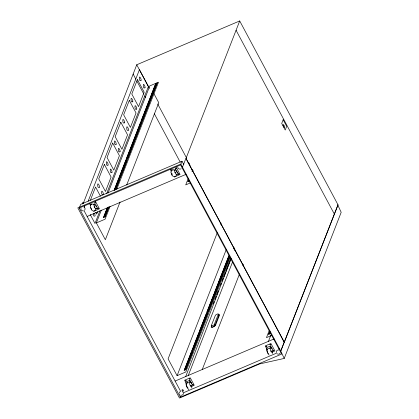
<?xml version="1.0" encoding="UTF-8"?>
<svg xmlns="http://www.w3.org/2000/svg" width="419" height="419" viewBox="0 0 419 419"><rect width="100%" height="100%" fill="white"/><g stroke="black" fill="none" stroke-linecap="round" stroke-linejoin="round"><path stroke-width="0.63" d="M191.294 383.401L191.106 382.411L190.415 381.609M176.216 168.443L175.954 168.103M191.844 388.088L191.363 385.705M91.583 204.336L91.138 203.948M211.281 325.72L211.265 325.882A1.755 0.482 -28.1 0 0 212.564 325.736A1.755 0.482 -28.1 0 0 214.245 324.615L218.378 314.02A1.755 0.482 -28.1 0 0 217.079 314.166A1.755 0.482 -28.1 0 0 215.397 315.287L211.281 325.72L211.825 326.93A1.755 0.482 -28.1 0 0 213.13 326.789A1.755 0.482 -28.1 0 0 214.811 325.663L218.938 315.067A1.755 0.482 -28.1 0 0 218.378 314.973M177.101 172.769L176.902 171.596L176.121 170.784M187.345 382.736L187.44 382.228M94.511 206.708C94.725 206.185 95.202 207.311 94.684 207.106M175.111 172.256L175.105 172.366M187.424 387.182L187.377 386.931M190.525 385.365C191.326 385.47 190.566 385.857 190.242 385.323M80.977 208.353L80.925 209.348M179.306 393.148L179.772 391.854M183.559 393.205L183.098 394.494L181.799 395.258M171.413 172.995L172.219 175.016M83.381 203.152L136.741 64.772L239.71 20.95L338.007 204.818L284.328 342.223L186.031 158.356L239.71 20.95M185.669 376.671L231.183 258.513M79.207 208.086L180.563 164.945L281.668 354.065L180.317 397.207L79.207 208.086L80.663 204.357L182.014 161.215L183.862 164.672M84.072 207.777L84.727 206.101M88.147 201.204L139.427 69.68L148.415 86.492L106.63 193.662M90.384 200.261L95.548 187.021L100.45 196.192M90.64 204.2L91.127 204.744M94.83 204.037C92.217 205.462 96.339 211.134 97.376 208.023L95.129 203.817L93.332 204.582M97.596 211.668L96.658 214.078L95.736 212.354M99.984 210.71L94.998 223.495L90.205 214.533M120.064 201.974L105.347 239.726L96.36 222.918L101.346 210.129M107.992 193.08L149.777 85.911L158.492 82.203L116.712 189.367M108.977 206.866L108.704 207.567L107.07 208.264L107.343 207.562L108.432 207.101M110.066 206.42L105.08 219.205L96.36 222.918M126.711 184.926L158.764 102.723L153.972 93.756M175.477 169.711C172.864 171.135 176.986 176.808 178.023 173.696L175.776 169.491L173.979 170.255M180.772 164.416L182.014 161.215M188.1 178.793L185.727 184.884L190.373 182.904M188.534 180.008L188.262 180.704L189.351 180.243M217.241 232.823L168.098 358.868L177.085 375.675L185.806 371.967L230.44 257.491M220.567 224.296L221.043 223.081M177.085 375.675L226.229 249.63M228.622 256.297L228.894 255.6M233.268 247.901L233.54 247.205M233.76 248.965L234.237 247.749M213.402 303.56L214.114 301.732M215.062 299.297L216.251 296.254M216.728 295.034L218.388 290.776M220.525 285.292L221.237 283.464M222.185 281.029L223.374 277.986M223.846 276.77L225.511 272.507M225.982 271.287L230.497 259.717M188.262 375.518L232.655 261.655M180.317 397.207L181.149 395.075M182.501 392.084L183.155 390.403M189.655 380.468C188.629 382.201 190.964 390.225 192.201 384.453L189.954 380.248L186.361 381.777C185.575 383.663 186.188 387.371 188.005 387.942M211.909 325.244L211.207 327.056A2.477 0.686 -28.1 0 0 213.02 327.061A2.477 0.686 -28.1 0 0 215.565 325.202L219.561 314.947A2.477 0.686 -28.1 0 0 218.299 314.732M202.23 369.574L239.506 273.974M242.826 265.447L243.303 264.232M269.302 330.334L266.453 337.641L271.685 335.415M269.684 331.717L269.412 332.414L270.501 331.953M268.417 341.406L270.789 335.315M338.007 204.818L280.756 351.075L284.218 358.439L259.628 363.933L179.479 398.05L77.808 207.876L180.772 164.054L280.756 351.075L284.202 342.276L185.9 158.408L182.459 167.207M284.218 358.439L341.192 212.297L337.735 204.933M82.25 203.99L82.936 202.23L83.554 203.383M234.362 250.379L234.813 249.221M84.669 210.191L85.136 208.903L84.601 207.484M280.248 353.002L279.227 354.071M175.435 172.225L175.357 172.801M271.145 350.892L271.24 351.363M271.177 351.012L271.653 351.347L271.255 351.321M91.525 204.414L91.216 204.708M175.21 168.134L175.346 168.611L176.163 168.522M171.591 169.674C170.229 170.355 173.026 170.685 171.984 169.669M181.191 168.716C179.892 169.774 177.656 168.7 177.745 167.003M114.068 190.326L115.702 189.629M93.516 204.179C89.98 202.932 89.692 207.337 91.379 209.254C91.85 212.192 96.71 211.223 95.747 208.426M175.137 170.978C173.597 167.673 169.129 171.329 171.56 173.932C171.528 177.368 177.221 177.656 176.394 174.105M172.094 173.644L172.005 173.953M94.521 207.337L94.5 206.855M95.537 208.898L96.564 208.463M176.184 174.571L177.211 174.136M93.704 211.38L99.413 208.809L95.443 201.387M174.351 177.054L180.06 174.487L176.09 167.061M191.939 171.271L193.033 170.805M87.121 216.44L186.078 174.325M189.22 180.584L188.131 181.05L187.859 181.746L189.493 181.05M229.591 256.177L228.496 256.638L228.224 257.339L229.863 256.643M270.349 332.304L269.26 332.765L268.988 333.466L270.622 332.77M175.126 381.044L274.078 338.929M189.189 382.652C184.664 381.929 186.502 387.926 188.849 389.675M270.475 348.765C265.405 346.602 266.95 353.343 269.134 355.092M190.535 385.993L190.608 385.642M271.182 351.667L271.287 351.373M191.352 386.606L194.238 385.239L190.268 377.818L184.622 380.222L186.266 383.579M271.999 352.285L274.885 350.918L270.915 343.491L265.269 345.895L267.196 349.786M183.569 392.713L276.524 353.149M94.757 202.398C96.15 202.314 95.354 203.545 94.49 202.717M83.376 210.956L81.82 210.61L81.108 209.83M278.525 350.027C277.116 349.823 276.011 351.29 276.273 352.599M278.724 354.212L277.169 353.861M268.396 353.725C266.934 352.274 266.191 349.446 267.008 347.451L270.601 345.921L272.848 350.127C271.612 355.899 269.276 347.875 270.302 346.141L271.145 347.718M270.826 347.147L271.622 347.854L271.947 348.828M93.542 204.2L94.385 205.142M91.572 209.338L90.75 207.667M95.694 205.263L96.475 206.845M94.338 206.724L94.526 206.808M183.03 391.786L183.333 392.215M179.531 394.132L179.84 394.562M236.07 30.241L334.367 214.109M136.741 64.772L149.374 88.404M157.696 103.97L186.659 158.152M133.116 74.032L135.892 79.222M136.814 80.951L143.9 94.207M144.827 95.935L145.749 97.664M154.381 113.806L180.264 162.221M170.381 169.632L171.23 171.214M218.362 314.182L218.922 315.235M214.376 324.4L214.942 325.448M189.938 380.991L190.781 382.568M89.734 203.953L90.583 205.54M84.093 210.773L180.861 391.781M272.156 351.787L272.497 353.489M93.364 213.423C93.233 214.25 93.374 217.152 94.982 215.947A1.859 0.55 66.9 0 0 94.28 213.161M182.024 390.429A0.618 0.566 21.3 0 1 182.385 389.639A0.618 0.566 21.3 0 1 183.176 390.157A0.618 0.566 21.3 0 1 182.543 390.77M84.596 205.535A0.618 0.566 21.3 0 1 84.423 206.42M278.892 349.237A0.618 0.566 21.3 0 1 279.211 348.624M188.131 162.871A1.859 0.55 66.9 0 1 188.828 162.818M189.058 163.127A1.859 0.55 66.9 0 1 189.288 163.515M189.498 163.944A1.859 0.55 66.9 0 1 189.671 164.395M189.802 164.835A1.859 0.55 66.9 0 1 189.859 165.788M192.064 170.224A1.859 0.55 66.9 0 1 192.546 169.957M192.761 170.172A1.859 0.55 66.9 0 1 192.991 170.486M189.294 378.954C190.572 380.216 190.2 378.195 189.294 378.954M269.941 344.633C271.323 345.921 270.967 343.931 269.941 344.633M97.596 208.353C98.732 209.668 98.544 207.185 97.596 208.353M178.243 174.026C179.4 175.624 179.274 172.581 178.243 174.026M185.434 380.719C186.591 382.317 186.465 379.274 185.434 380.719M192.421 384.783C193.578 386.376 193.452 383.338 192.421 384.783M266.081 346.398C267.217 347.712 267.029 345.225 266.081 346.398M273.068 350.457C274.204 351.777 274.016 349.289 273.068 350.457M104.362 164.421L98.727 178.866L105.468 191.473L111.103 177.028L104.362 164.421M112.68 143.078L107.049 157.523L113.79 170.13L119.42 155.685L112.68 143.078M120.813 122.222L115.178 136.667L121.919 149.279L127.554 134.829L120.813 122.222M129.298 100.377L123.663 114.822L130.403 127.428L136.039 112.983L129.298 100.377M137.437 79.584L131.807 94.029L138.548 106.636L144.178 92.19L137.437 79.584M103.661 217L103.388 217.697L105.022 217.005L105.295 216.304L103.661 217M104.074 215.953L103.802 216.654L105.436 215.958L105.708 215.261L104.074 215.953M104.467 214.916L104.195 215.612L105.829 214.916L106.101 214.219L104.467 214.916M104.891 213.852L104.614 214.554L106.253 213.858L106.526 213.161L104.891 213.852M105.3 212.81L105.028 213.507L106.662 212.81L106.934 212.114L105.3 212.81M105.693 211.768L105.42 212.464L107.06 211.773L107.332 211.071L105.693 211.768M106.117 210.71L105.845 211.406L107.479 210.71L107.751 210.013L106.117 210.71M106.526 209.662L106.253 210.364L107.887 209.668L108.16 208.966L106.526 209.662M106.924 208.62L106.651 209.322L108.285 208.625L108.558 207.929L106.924 208.62M114.46 189.283L114.188 189.98L115.822 189.288L116.094 188.587L114.46 189.283M114.879 188.225L114.607 188.922L116.246 188.225L116.519 187.529L114.879 188.225M115.293 187.178L115.021 187.88L116.655 187.183L116.927 186.481L115.293 187.178M115.686 186.136L115.414 186.837L117.048 186.141L117.32 185.444L115.686 186.136M116.11 185.078L115.838 185.779L117.472 185.083L117.744 184.381L116.11 185.078M116.519 184.035L116.246 184.732L117.88 184.035L118.153 183.339L116.519 184.035M116.917 182.993L116.639 183.69L118.278 182.993L118.551 182.296L116.917 182.993M117.336 181.935L117.063 182.632L118.697 181.935L118.97 181.238L117.336 181.935M117.744 180.888L117.472 181.584L119.106 180.893L119.378 180.191L117.744 180.888M118.142 179.845L117.87 180.547L119.504 179.851L119.776 179.149L118.142 179.845M118.745 178.321L118.472 179.023L120.106 178.326L120.379 177.625L118.745 178.321M119.153 177.274L118.881 177.975L120.515 177.279L120.787 176.582L119.153 177.274M119.551 176.237L119.274 176.933L120.913 176.237L121.185 175.54L119.551 176.237M119.97 175.179L119.698 175.875L121.332 175.179L121.604 174.482L119.97 175.179M120.379 174.131L120.106 174.828L121.74 174.131L122.013 173.435L120.379 174.131M120.777 173.089L120.504 173.791L122.139 173.094L122.411 172.392L120.777 173.089M121.196 172.031L120.923 172.728L122.558 172.036L122.83 171.334L121.196 172.031M121.604 170.983L121.332 171.685L122.966 170.989L123.244 170.287L121.604 170.983M122.002 169.946L121.73 170.643L123.364 169.946L123.636 169.25L122.002 169.946M122.421 168.883L122.149 169.585L123.783 168.888L124.055 168.192L122.421 168.883M122.835 167.841L122.563 168.538L124.197 167.841L124.469 167.144L122.835 167.841M123.228 166.799L122.956 167.495L124.59 166.804L124.862 166.102L123.228 166.799M123.647 165.741L123.375 166.437L125.009 165.741L125.281 165.044L123.647 165.741M124.061 164.693L123.788 165.395L125.422 164.698L125.695 163.997L124.061 164.693M124.453 163.651L124.181 164.353L125.815 163.656L126.088 162.954L124.453 163.651M124.872 162.593L124.6 163.295L126.239 162.598L126.512 161.896L124.872 162.593M125.286 161.551L125.014 162.247L126.648 161.551L126.92 160.854L125.286 161.551M125.679 160.508L125.407 161.205L127.041 160.508L127.313 159.812L125.679 160.508M126.239 159.1L125.967 159.796L127.601 159.1L127.874 158.403L126.239 159.1M126.648 158.052L126.376 158.754L128.01 158.057L128.282 157.355L126.648 158.052M127.041 157.01L126.768 157.712L128.408 157.015L128.68 156.318L127.041 157.01M127.465 155.952L127.193 156.654L128.827 155.957L129.099 155.255L127.465 155.952M127.874 154.91L127.601 155.606L129.235 154.91L129.508 154.213L127.874 154.91M128.272 153.867L127.999 154.564L129.633 153.867L129.906 153.171L128.272 153.867M128.691 152.809L128.418 153.506L130.052 152.809L130.325 152.113L128.691 152.809M129.099 151.762L128.827 152.458L130.461 151.767L130.733 151.065L129.099 151.762M129.497 150.72L129.225 151.421L130.859 150.725L131.131 150.023L129.497 150.72M129.916 149.662L129.644 150.363L131.278 149.667L131.55 148.965L129.916 149.662M130.33 148.614L130.052 149.316L131.692 148.619L131.964 147.923L130.33 148.614M130.723 147.577L130.45 148.274L132.085 147.577L132.357 146.88L130.723 147.577M131.142 146.519L130.869 147.216L132.504 146.519L132.776 145.822L131.142 146.519M131.556 145.472L131.283 146.168L132.917 145.472L133.19 144.775L131.556 145.472M131.948 144.429L131.676 145.131L133.31 144.435L133.582 143.733L131.948 144.429M132.367 143.371L132.095 144.068L133.729 143.377L134.007 142.675L132.367 143.371M132.781 142.324L132.509 143.026L134.143 142.329L134.415 141.627L132.781 142.324M133.174 141.287L132.902 141.983L134.536 141.287L134.808 140.59L133.174 141.287M133.734 139.878L133.462 140.575L135.096 139.878L135.368 139.181L133.734 139.878M134.143 138.83L133.871 139.527L135.505 138.836L135.777 138.134L134.143 138.83M134.536 137.788L134.263 138.49L135.903 137.793L136.175 137.092L134.536 137.788M134.96 136.73L134.688 137.432L136.322 136.735L136.594 136.034L134.96 136.73M135.368 135.683L135.096 136.385L136.73 135.688L137.003 134.991L135.368 135.683M135.766 134.646L135.494 135.342L137.128 134.646L137.401 133.949L135.766 134.646M136.185 133.582L135.913 134.284L137.547 133.588L137.82 132.891L136.185 133.582M136.594 132.54L136.322 133.237L137.956 132.54L138.228 131.844L136.594 132.54M136.992 131.498L136.72 132.2L138.354 131.503L138.626 130.801L136.992 131.498M137.411 130.44L137.139 131.137L138.773 130.445L139.045 129.743L137.411 130.44M137.82 129.392L137.547 130.094L139.187 129.398L139.459 128.696L137.82 129.392M138.218 128.35L137.945 129.052L139.579 128.355L139.852 127.659L138.218 128.35M138.637 127.292L138.364 127.994L139.998 127.297L140.271 126.596L138.637 127.292M139.05 126.25L138.778 126.947L140.412 126.25L140.684 125.553L139.05 126.25M139.443 125.208L139.171 125.904L140.805 125.213L141.077 124.511L139.443 125.208M139.862 124.15L139.59 124.846L141.224 124.15L141.496 123.453L139.862 124.15M140.276 123.102L140.004 123.804L141.638 123.107L141.91 122.406L140.276 123.102M140.669 122.06L140.396 122.762L142.031 122.065L142.303 121.363L140.669 122.06M141.229 120.651L140.957 121.353L142.591 120.656L142.863 119.954L141.229 120.651M141.638 119.609L141.365 120.305L142.999 119.609L143.272 118.912L141.638 119.609M142.036 118.567L141.763 119.263L143.398 118.567L143.67 117.87L142.036 118.567M142.455 117.509L142.182 118.205L143.817 117.509L144.089 116.812L142.455 117.509M142.863 116.461L142.591 117.158L144.23 116.466L144.503 115.764L142.863 116.461M143.261 115.419L142.989 116.121L144.623 115.424L144.895 114.722L143.261 115.419M143.68 114.361L143.408 115.063L145.042 114.366L145.314 113.664L143.68 114.361M144.094 113.313L143.822 114.015L145.456 113.319L145.728 112.622L144.094 113.313M144.487 112.276L144.215 112.973L145.849 112.276L146.121 111.58L144.487 112.276M144.906 111.218L144.634 111.915L146.268 111.218L146.54 110.522L144.906 111.218M145.32 110.171L145.047 110.867L146.681 110.171L146.954 109.474L145.32 110.171M145.712 109.129L145.44 109.83L147.074 109.134L147.347 108.432L145.712 109.129M146.137 108.071L145.859 108.767L147.498 108.076L147.771 107.374L146.137 108.071M146.545 107.023L146.273 107.725L147.907 107.028L148.179 106.326L146.545 107.023M146.938 105.986L146.666 106.683L148.3 105.986L148.577 105.289L146.938 105.986M147.362 104.923L147.09 105.625L148.724 104.928L148.996 104.231L147.362 104.923M147.771 103.881L147.498 104.577L149.133 103.881L149.405 103.184L147.771 103.881M148.169 102.838L147.897 103.535L149.531 102.844L149.803 102.142L148.169 102.838M148.724 101.429L148.452 102.131L150.086 101.435L150.358 100.733L148.724 101.429M149.133 100.382L148.86 101.084L150.494 100.387L150.767 99.691L149.133 100.382M149.531 99.345L149.258 100.041L150.892 99.345L151.165 98.648L149.531 99.345M149.95 98.282L149.677 98.984L151.311 98.287L151.584 97.59L149.95 98.282M150.358 97.239L150.086 97.936L151.725 97.239L151.997 96.543L150.358 97.239M150.756 96.197L150.484 96.894L152.118 96.202L152.39 95.501L150.756 96.197M151.175 95.139L150.903 95.836L152.537 95.139L152.809 94.443L151.175 95.139M151.589 94.092L151.317 94.794L152.951 94.097L153.223 93.395L151.589 94.092M151.982 93.049L151.709 93.751L153.344 93.055L153.616 92.358L151.982 93.049M152.401 91.991L152.128 92.693L153.763 91.997L154.035 91.295L152.401 91.991M152.815 90.949L152.542 91.646L154.176 90.949L154.449 90.253L152.815 90.949M153.207 89.907L152.935 90.604L154.569 89.907L154.841 89.21L153.207 89.907M153.626 88.849L153.354 89.546L154.993 88.849L155.266 88.152L153.626 88.849M154.04 87.801L153.768 88.503L155.402 87.807L155.674 87.105L154.04 87.801M154.433 86.759L154.161 87.461L155.795 86.764L156.067 86.063L154.433 86.759M154.857 85.701L154.585 86.403L156.219 85.706L156.491 85.005L154.857 85.701M155.266 84.654L154.993 85.356L156.627 84.659L156.9 83.962L155.266 84.654M155.664 83.617L155.386 84.313L157.025 83.617L157.298 82.92L155.664 83.617M184.391 369.762L184.119 370.459L185.753 369.762L186.026 369.066L184.391 369.762M184.8 368.715L184.528 369.411L186.162 368.72L186.434 368.018L184.8 368.715M185.198 367.673L184.926 368.374L186.56 367.678L186.832 366.976L185.198 367.673M185.617 366.615L185.345 367.316L186.979 366.62L187.251 365.918L185.617 366.615M186.026 365.567L185.753 366.269L187.387 365.572L187.66 364.876L186.026 365.567M186.424 364.53L186.151 365.227L187.785 364.53L188.058 363.833L186.424 364.53M186.843 363.472L186.57 364.169L188.204 363.472L188.477 362.775L186.843 363.472M187.251 362.425L186.979 363.121L188.618 362.425L188.89 361.728L187.251 362.425M187.649 361.382L187.377 362.084L189.011 361.388L189.283 360.686L187.649 361.382M188.068 360.324L187.796 361.021L189.43 360.33L189.702 359.628L188.068 360.324M188.482 359.277L188.21 359.979L189.844 359.282L190.116 358.58L188.482 359.277M188.875 358.24L188.602 358.936L190.236 358.24L190.509 357.543L188.875 358.24M189.294 357.177L189.021 357.878L190.655 357.182L190.928 356.485L189.294 357.177M189.707 356.134L189.435 356.831L191.069 356.134L191.342 355.438L189.707 356.134M190.1 355.092L189.828 355.789L191.462 355.097L191.734 354.395L190.1 355.092M190.525 354.034L190.247 354.731L191.886 354.034L192.159 353.337L190.525 354.034M190.933 352.987L190.661 353.688L192.295 352.992L192.567 352.29L190.933 352.987M191.326 351.944L191.054 352.646L192.688 351.95L192.965 351.253L191.326 351.944M191.928 350.42L191.656 351.122L193.29 350.425L193.562 349.724L191.928 350.42M192.342 349.378L192.07 350.075L193.704 349.378L193.976 348.681L192.342 349.378M192.735 348.336L192.462 349.032L194.097 348.336L194.369 347.639L192.735 348.336M193.159 347.278L192.881 347.974L194.521 347.278L194.793 346.581L193.159 347.278M193.568 346.23L193.295 346.927L194.929 346.235L195.202 345.534L193.568 346.23M193.96 345.188L193.688 345.89L195.327 345.193L195.6 344.491L193.96 345.188M194.385 344.13L194.112 344.832L195.746 344.135L196.019 343.433L194.385 344.13M194.793 343.082L194.521 343.784L196.155 343.088L196.427 342.391L194.793 343.082M195.191 342.045L194.919 342.742L196.553 342.045L196.825 341.349L195.191 342.045M195.61 340.982L195.338 341.684L196.972 340.987L197.244 340.291L195.61 340.982M196.019 339.94L195.746 340.637L197.38 339.94L197.653 339.243L196.019 339.94M196.417 338.898L196.144 339.6L197.778 338.903L198.051 338.201L196.417 338.898M196.836 337.84L196.563 338.536L198.197 337.845L198.47 337.143L196.836 337.84M197.244 336.792L196.972 337.494L198.611 336.797L198.884 336.096L197.244 336.792M197.642 335.75L197.37 336.452L199.004 335.755L199.276 335.059L197.642 335.75M198.061 334.692L197.789 335.394L199.423 334.697L199.695 333.995L198.061 334.692M198.475 333.65L198.203 334.346L199.837 333.65L200.109 332.953L198.475 333.65M198.868 332.607L198.596 333.304L200.23 332.613L200.502 331.911L198.868 332.607M199.47 331.083L199.198 331.78L200.832 331.083L201.104 330.387L199.47 331.083M199.879 330.036L199.606 330.738L201.246 330.041L201.518 329.339L199.879 330.036M200.277 328.994L200.004 329.695L201.639 328.999L201.911 328.297L200.277 328.994M200.696 327.936L200.423 328.637L202.058 327.941L202.33 327.239L200.696 327.936M201.11 326.893L200.837 327.59L202.471 326.893L202.744 326.197L201.11 326.893M201.502 325.851L201.23 326.548L202.864 325.851L203.136 325.154L201.502 325.851M201.921 324.793L201.649 325.49L203.283 324.793L203.555 324.096L201.921 324.793M202.335 323.746L202.063 324.442L203.697 323.751L203.969 323.049L202.335 323.746M202.728 322.703L202.456 323.405L204.09 322.709L204.362 322.007L202.728 322.703M203.147 321.645L202.875 322.342L204.514 321.651L204.786 320.949L203.147 321.645M203.561 320.598L203.288 321.3L204.922 320.603L205.195 319.906L203.561 320.598M203.953 319.561L203.681 320.257L205.315 319.561L205.588 318.864L203.953 319.561M204.378 318.498L204.105 319.199L205.739 318.503L206.012 317.806L204.378 318.498M204.786 317.455L204.514 318.152L206.148 317.455L206.42 316.759L204.786 317.455M205.184 316.413L204.907 317.11L206.546 316.418L206.818 315.716L205.184 316.413M205.603 315.355L205.331 316.052L206.965 315.355L207.237 314.659L205.603 315.355M206.012 314.308L205.739 315.009L207.374 314.313L207.646 313.611L206.012 314.308M206.41 313.265L206.138 313.967L207.772 313.271L208.044 312.574L206.41 313.265M206.965 311.862L206.693 312.558L208.327 311.862L208.599 311.165L206.965 311.862M207.374 310.814L207.101 311.511L208.735 310.814L209.013 310.118L207.374 310.814M207.772 309.772L207.499 310.474L209.133 309.777L209.406 309.075L207.772 309.772M208.191 308.714L207.918 309.411L209.552 308.719L209.825 308.017L208.191 308.714M208.604 307.666L208.332 308.368L209.966 307.672L210.238 306.97L208.604 307.666M208.997 306.629L208.725 307.326L210.359 306.629L210.631 305.933L208.997 306.629M209.416 305.566L209.144 306.268L210.778 305.571L211.05 304.875L209.416 305.566M209.83 304.524L209.558 305.221L211.192 304.524L211.464 303.827L209.83 304.524M210.223 303.482L209.95 304.178L211.585 303.487L211.857 302.785L210.223 303.482M210.642 302.424L210.369 303.12L212.009 302.424L212.281 301.727L210.642 302.424M211.056 301.376L210.783 302.078L212.417 301.381L212.69 300.68L211.056 301.376M211.448 300.334L211.176 301.036L212.81 300.339L213.082 299.643L211.448 300.334M211.873 299.276L211.6 299.978L213.234 299.281L213.507 298.579L211.873 299.276M212.281 298.234L212.009 298.93L213.643 298.234L213.915 297.537L212.281 298.234M212.674 297.191L212.402 297.888L214.041 297.191L214.313 296.495L212.674 297.191M213.098 296.133L212.826 296.83L214.46 296.133L214.732 295.437L213.098 296.133M213.507 295.086L213.234 295.783L214.868 295.091L215.141 294.389L213.507 295.086M213.905 294.044L213.632 294.746L215.266 294.049L215.539 293.347L213.905 294.044M214.46 292.635L214.188 293.337L215.822 292.64L216.094 291.938L214.46 292.635M214.868 291.593L214.596 292.289L216.23 291.593L216.503 290.896L214.868 291.593M215.266 290.55L214.994 291.247L216.628 290.556L216.901 289.854L215.266 290.55M215.685 289.492L215.413 290.189L217.047 289.492L217.32 288.796L215.685 289.492M216.099 288.445L215.822 289.147L217.461 288.45L217.733 287.748L216.099 288.445M216.492 287.403L216.22 288.104L217.854 287.408L218.126 286.706L216.492 287.403M216.911 286.345L216.639 287.046L218.273 286.35L218.545 285.648L216.911 286.345M217.325 285.297L217.052 285.999L218.687 285.302L218.959 284.606L217.325 285.297M217.718 284.26L217.445 284.957L219.079 284.26L219.352 283.563L217.718 284.26M218.137 283.202L217.864 283.899L219.498 283.202L219.776 282.506L218.137 283.202M218.55 282.155L218.278 282.851L219.912 282.16L220.185 281.458L218.55 282.155M218.943 281.112L218.671 281.814L220.305 281.118L220.577 280.416L218.943 281.112M219.367 280.054L219.095 280.751L220.729 280.06L221.002 279.358L219.367 280.054M219.776 279.007L219.504 279.709L221.138 279.012L221.41 278.31L219.776 279.007M220.169 277.97L219.896 278.666L221.536 277.97L221.808 277.273L220.169 277.97M220.593 276.907L220.321 277.608L221.955 276.912L222.227 276.215L220.593 276.907M221.002 275.864L220.729 276.561L222.363 275.864L222.636 275.168L221.002 275.864M221.4 274.822L221.127 275.519L222.761 274.827L223.034 274.126L221.4 274.822M221.955 273.413L221.682 274.11L223.317 273.418L223.589 272.717L221.955 273.413M222.369 272.366L222.096 273.068L223.73 272.371L224.003 271.669L222.369 272.366M222.761 271.329L222.489 272.025L224.123 271.329L224.395 270.632L222.761 271.329M223.18 270.265L222.908 270.967L224.542 270.271L224.82 269.574L223.18 270.265M223.594 269.223L223.322 269.92L224.956 269.223L225.228 268.527L223.594 269.223M223.987 268.181L223.715 268.878L225.349 268.186L225.621 267.484L223.987 268.181M224.411 267.123L224.139 267.82L225.773 267.123L226.045 266.426L224.411 267.123M224.82 266.075L224.547 266.777L226.181 266.081L226.454 265.379L224.82 266.075M225.213 265.033L224.94 265.735L226.579 265.038L226.852 264.337L225.213 265.033M225.637 263.975L225.364 264.677L226.998 263.98L227.271 263.279L225.637 263.975M226.045 262.933L225.773 263.63L227.407 262.933L227.679 262.236L226.045 262.933M226.443 261.891L226.171 262.587L227.805 261.891L228.077 261.194L226.443 261.891M226.862 260.833L226.59 261.529L228.224 260.833L228.496 260.136L226.862 260.833M227.271 259.785L226.998 260.482L228.633 259.79L228.905 259.089L227.271 259.785M227.669 258.743L227.397 259.445L229.031 258.748L229.303 258.046L227.669 258.743M228.088 257.685L227.816 258.382L229.45 257.69L229.722 256.988L228.088 257.685M283.16 119.74L281.715 123.443L285.224 130.01L286.669 126.308L283.16 119.74M268.857 333.812L268.584 334.509L270.218 333.812L270.491 333.115L268.857 333.812M141.014 80.438C139.171 81.695 139.318 78.18 139.386 77.395A1.859 0.55 66.9 0 1 140.543 78.034A1.859 0.55 66.9 0 1 141.014 80.438M144.943 87.791C143.099 89.048 143.251 85.534 143.319 84.748A1.859 0.55 66.9 0 1 144.476 85.392A1.859 0.55 66.9 0 1 144.943 87.791M132.703 101.759C130.859 103.016 131.006 99.497 131.074 98.711A1.859 0.55 66.9 0 1 132.231 99.355A1.859 0.55 66.9 0 1 132.703 101.759M136.631 109.113C134.787 110.37 134.939 106.855 135.007 106.07A1.859 0.55 66.9 0 1 136.159 106.709A1.859 0.55 66.9 0 1 136.631 109.113M124.48 122.846C122.636 124.103 122.783 120.588 122.851 119.803A1.859 0.55 66.9 0 1 124.008 120.442A1.859 0.55 66.9 0 1 124.48 122.846M128.413 130.199C126.569 131.456 126.716 127.942 126.784 127.156A1.859 0.55 66.9 0 1 127.942 127.795A1.859 0.55 66.9 0 1 128.413 130.199M116.073 144.398C114.235 145.655 114.382 142.141 114.45 141.355A1.859 0.55 66.9 0 1 115.607 141.994A1.859 0.55 66.9 0 1 116.073 144.398M120.007 151.751C118.163 153.008 118.315 149.494 118.378 148.708A1.859 0.55 66.9 0 1 119.535 149.353A1.859 0.55 66.9 0 1 120.007 151.751M107.992 165.133C106.148 166.39 106.295 162.876 106.363 162.09A1.859 0.55 66.9 0 1 107.521 162.734A1.859 0.55 66.9 0 1 107.992 165.133M111.925 172.492C110.082 173.744 110.228 170.229 110.297 169.444A1.859 0.55 66.9 0 1 111.454 170.088A1.859 0.55 66.9 0 1 111.925 172.492M99.361 187.272C97.517 188.529 97.664 185.009 97.732 184.224A1.859 0.55 66.9 0 1 98.889 184.868A1.859 0.55 66.9 0 1 99.361 187.272M103.294 194.626C101.45 195.883 101.597 192.368 101.665 191.583A1.859 0.55 66.9 0 1 102.823 192.221A1.859 0.55 66.9 0 1 103.294 194.626M283.124 125.229A1.55 0.456 66.9 0 0 284.344 127.502A1.55 0.456 66.9 0 0 284.077 125.491A1.55 0.456 66.9 0 0 283.124 125.229"/></g></svg>
